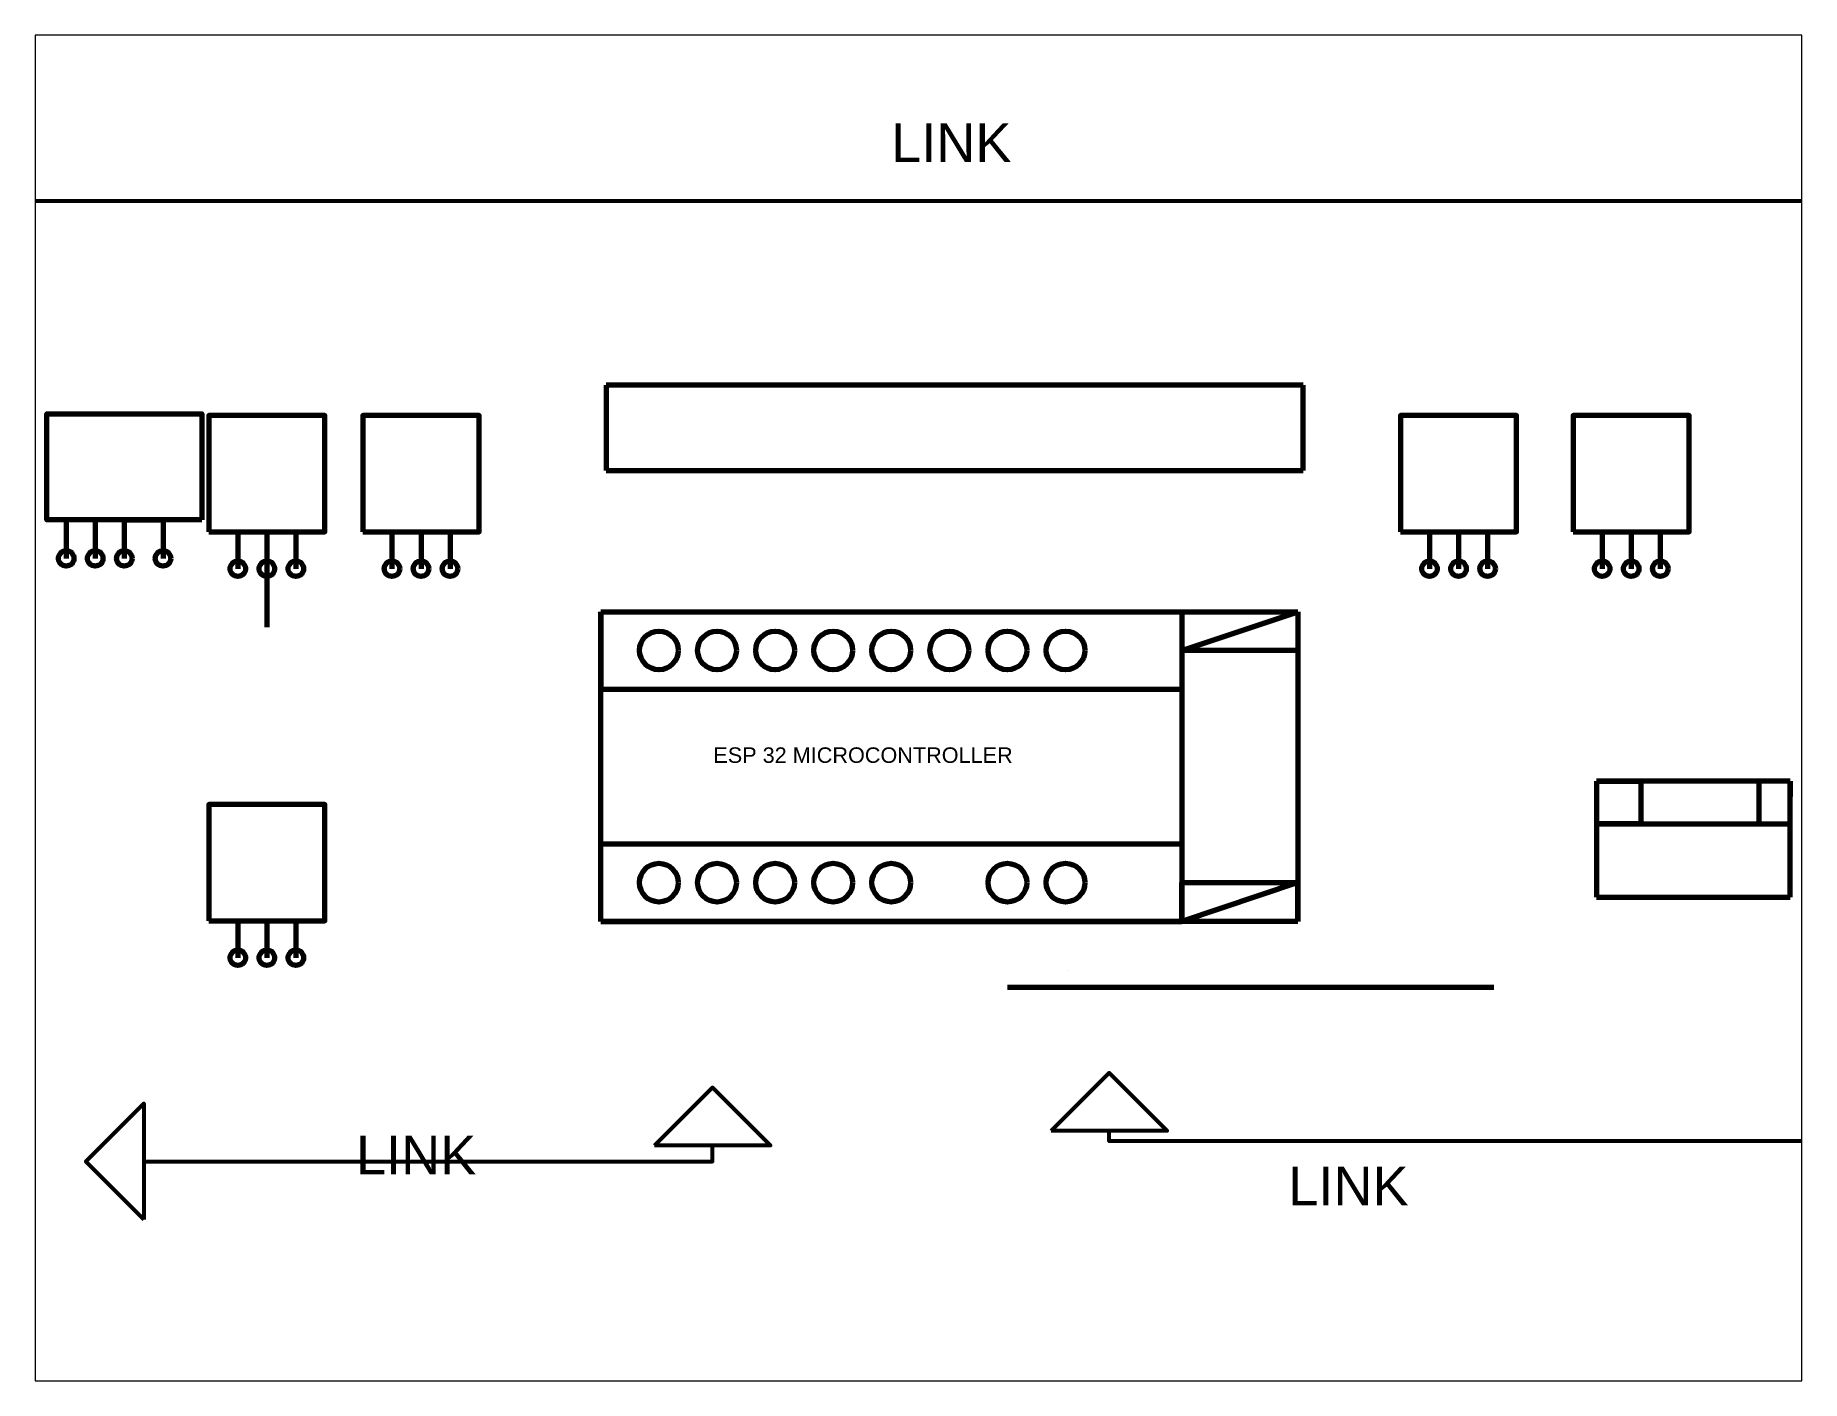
# Paper-space layout 'Layout1' of a CAD drawing. Header units: inches. Extents: x 1.05 to 9.45, y 0.8 to 7.2.
# The model-space entities are those that its viewports show. They can reach past a viewport. Long polylines and large blocks are cut down to what shows.
import ezdxf

# ---------------------------------------------------------------- set-up
doc = ezdxf.new("R2010")
doc.units = ezdxf.units.IN
doc.header["$MEASUREMENT"] = 0
doc.layers.get('0').update_dxf_attribs({"color": 80, "lineweight": 70, "true_color": 0x3fff00})
for name, color, linetype, lineweight in [('ARROW HEAD', 80, 'Continuous', 53), ('BLOCK LINKS', 96, 'Continuous', 53), ('BLOCKS', 4, 'Continuous', 53)]:
    doc.layers.add(name, color=color, linetype=linetype, lineweight=lineweight)
doc.styles.get("Standard").update_dxf_attribs({"font": 'arial.ttf'})

msp = doc.modelspace()

# ---------------------------------------------------------------- linework, layer by layer
for p, q in [((21.743, 22.322), (21.743, 20.122)), ((39.743, 22.322), (21.743, 22.322)), ((39.743, 20.122), (39.743, 22.322)), ((21.743, 20.122), (39.743, 20.122)), ((8.545, 18.85), (7.795, 18.85)), ((7.795, 18.85), (7.795, 17.85)), ((9.295, 18.85), (8.545, 18.85)), ((8.545, 18.85), (8.545, 17.85)), ((9.295, 18.85), (9.295, 17.85)), ((9.295, 18.85), (10.295, 18.85)), ((10.295, 18.85), (10.295, 17.85)), ((11.477, 18.54), (12.977, 18.54)), ((11.477, 18.54), (12.227, 18.54)), ((12.227, 18.54), (12.227, 17.583)), ((12.977, 18.54), (12.977, 17.583)), ((12.977, 18.54), (13.727, 18.54)), ((13.727, 18.54), (13.727, 17.583)), ((15.458, 18.54), (16.958, 18.54)), ((15.458, 18.54), (16.208, 18.54)), ((16.208, 18.54), (16.208, 17.583)), ((16.958, 18.54), (16.958, 17.583)), ((16.958, 18.54), (17.708, 18.54)), ((17.708, 18.54), (17.708, 17.583)), ((42.254, 18.54), (43.754, 18.54)), ((42.254, 18.54), (43.004, 18.54)), ((43.004, 18.54), (43.004, 17.583)), ((43.754, 18.54), (43.754, 17.583)), ((43.754, 18.54), (44.504, 18.54)), ((44.504, 18.54), (44.504, 17.583)), ((46.713, 18.54), (48.213, 18.54)), ((46.713, 18.54), (47.463, 18.54)), ((47.463, 18.54), (47.463, 17.583)), ((48.213, 18.54), (48.213, 17.583)), ((48.213, 18.54), (48.963, 18.54)), ((48.963, 18.54), (48.963, 17.583)), ((12.977, 17.583), (12.977, 16.074)), ((21.603, 16.473), (36.603, 16.473)), ((21.603, 8.473), (21.603, 16.473)), ((21.603, 16.473), (24.603, 16.473)), ((21.603, 16.473), (21.603, 14.473)), ((21.603, 16.473), (23.103, 16.473)), ((36.603, 16.473), (36.603, 8.473)), ((36.603, 16.473), (39.603, 16.473)), ((36.603, 16.473), (36.603, 15.473)), ((36.603, 15.473), (39.603, 16.473)), ((39.603, 16.473), (39.603, 8.473)), ((39.603, 16.473), (39.603, 15.473)), ((39.603, 15.473), (36.603, 15.473)), ((21.603, 14.473), (36.603, 14.473)), ((47.318, 12.099), (47.318, 9.099)), ((52.318, 12.099), (47.318, 12.099)), ((47.318, 12.099), (47.318, 11.699)), ((47.318, 12.099), (48.46, 12.099)), ((48.46, 12.099), (48.46, 10.994)), ((51.519, 11.699), (51.519, 12.099)), ((52.318, 9.099), (52.318, 12.099)), ((52.318, 12.099), (52.318, 11.699)), ((51.519, 10.994), (51.519, 11.699)), ((48.46, 10.994), (47.318, 10.994)), ((47.318, 10.994), (52.318, 10.994)), ((48.46, 10.994), (51.519, 10.994)), ((21.603, 10.473), (36.603, 10.473)), ((39.603, 9.473), (36.603, 8.473)), ((36.603, 8.473), (36.603, 9.473)), ((36.603, 9.473), (39.603, 9.473)), ((39.603, 8.473), (39.603, 9.473)), ((47.318, 9.099), (52.318, 9.099)), ((11.477, 8.491), (12.977, 8.491)), ((11.477, 8.491), (12.227, 8.491)), ((12.227, 8.491), (12.227, 7.534)), ((12.977, 8.491), (12.977, 7.534)), ((12.977, 8.491), (13.727, 8.491)), ((13.727, 8.491), (13.727, 7.534)), ((36.603, 8.473), (21.603, 8.473)), ((21.603, 8.473), (24.603, 8.473)), ((21.603, 8.473), (36.603, 8.473)), ((39.603, 8.473), (36.603, 8.473)), ((33.643, 7.203), (33.643, 7.203)), ((44.664, 6.761), (32.103, 6.761))]:
    msp.add_line(p, q)
for points in [[(11.295, 18.85), (7.295, 18.85), (7.295, 21.586), (11.295, 21.586)], [(11.477, 18.54), (14.477, 18.54), (14.477, 21.54), (11.477, 21.54)], [(15.458, 18.54), (18.458, 18.54), (18.458, 21.54), (15.458, 21.54)], [(42.254, 18.54), (45.254, 18.54), (45.254, 21.54), (42.254, 21.54)], [(46.713, 18.54), (49.713, 18.54), (49.713, 21.54), (46.713, 21.54)], [(11.477, 8.491), (14.477, 8.491), (14.477, 11.491), (11.477, 11.491)]]:
    msp.add_lwpolyline(points, close=True)
for centre, radius in [((7.795, 17.85), 0.2), ((8.545, 17.85), 0.2), ((9.295, 17.85), 0.2), ((10.295, 17.85), 0.2), ((12.227, 17.583), 0.2), ((12.977, 17.583), 0.2), ((13.727, 17.583), 0.2), ((16.208, 17.583), 0.2), ((16.958, 17.583), 0.2), ((17.708, 17.583), 0.2), ((43.004, 17.583), 0.2), ((43.754, 17.583), 0.2), ((44.504, 17.583), 0.2), ((47.463, 17.583), 0.2), ((48.213, 17.583), 0.2), ((48.963, 17.583), 0.2), ((23.103, 15.473), 0.5), ((24.603, 15.473), 0.5), ((26.103, 15.473), 0.5), ((27.603, 15.473), 0.5), ((29.103, 15.473), 0.5), ((30.603, 15.473), 0.5), ((32.103, 15.473), 0.5), ((33.603, 15.473), 0.5), ((23.103, 9.473), 0.5), ((24.603, 9.473), 0.5), ((26.103, 9.473), 0.5), ((27.603, 9.473), 0.5), ((29.103, 9.473), 0.5), ((32.103, 9.473), 0.5), ((33.603, 9.473), 0.5), ((12.227, 7.534), 0.2), ((12.977, 7.534), 0.2), ((13.727, 7.534), 0.2)]:
    msp.add_circle(centre, radius)
at = {"layer": 'ARROW HEAD'}
for points in [[(22.986, 2.682), (24.486, 4.182), (25.986, 2.682)], [(33.231, 3.059), (34.731, 4.559), (36.231, 3.059)], [(9.801, 0.769), (8.301, 2.269), (9.801, 3.769)]]:
    msp.add_lwpolyline(points, close=True, dxfattribs=at)
at = {"layer": 'BLOCK LINKS'}
for points in [[(71.209, 22.351), (71.209, 25.389), (71.209, 27.081), (5.102, 27.081), (5.102, 25.494), (5.102, 22.452)], [(66.868, 2.792), (34.731, 2.792), (34.731, 3.059)], [(9.801, 2.269), (24.486, 2.269), (24.486, 2.682)]]:
    msp.add_lwpolyline(points, dxfattribs=at)

# ---------------------------------------------------------------- texts
msp.add_text('ESP 32 MICROCONTROLLER', height=0.4).set_placement((24.508, 12.568))
at = {"layer": 'BLOCKS'}
for p in [(29.101, 28.091), (15.28, 1.937), (39.357, 1.138)]:
    msp.add_text('LINK', height=1, dxfattribs=at).set_placement(p)

psp = doc.layouts.get("Layout1")

# ---------------------------------------------------------------- viewports
at = {"layer": '0', "view_target_point": (29.8063, 13.9851)}
psp.add_viewport(center=(5.25, 4), size=(8.4, 6.4), view_center_point=(0, 0), view_height=34.756413, dxfattribs=at)

doc.saveas('drawing.dxf')
